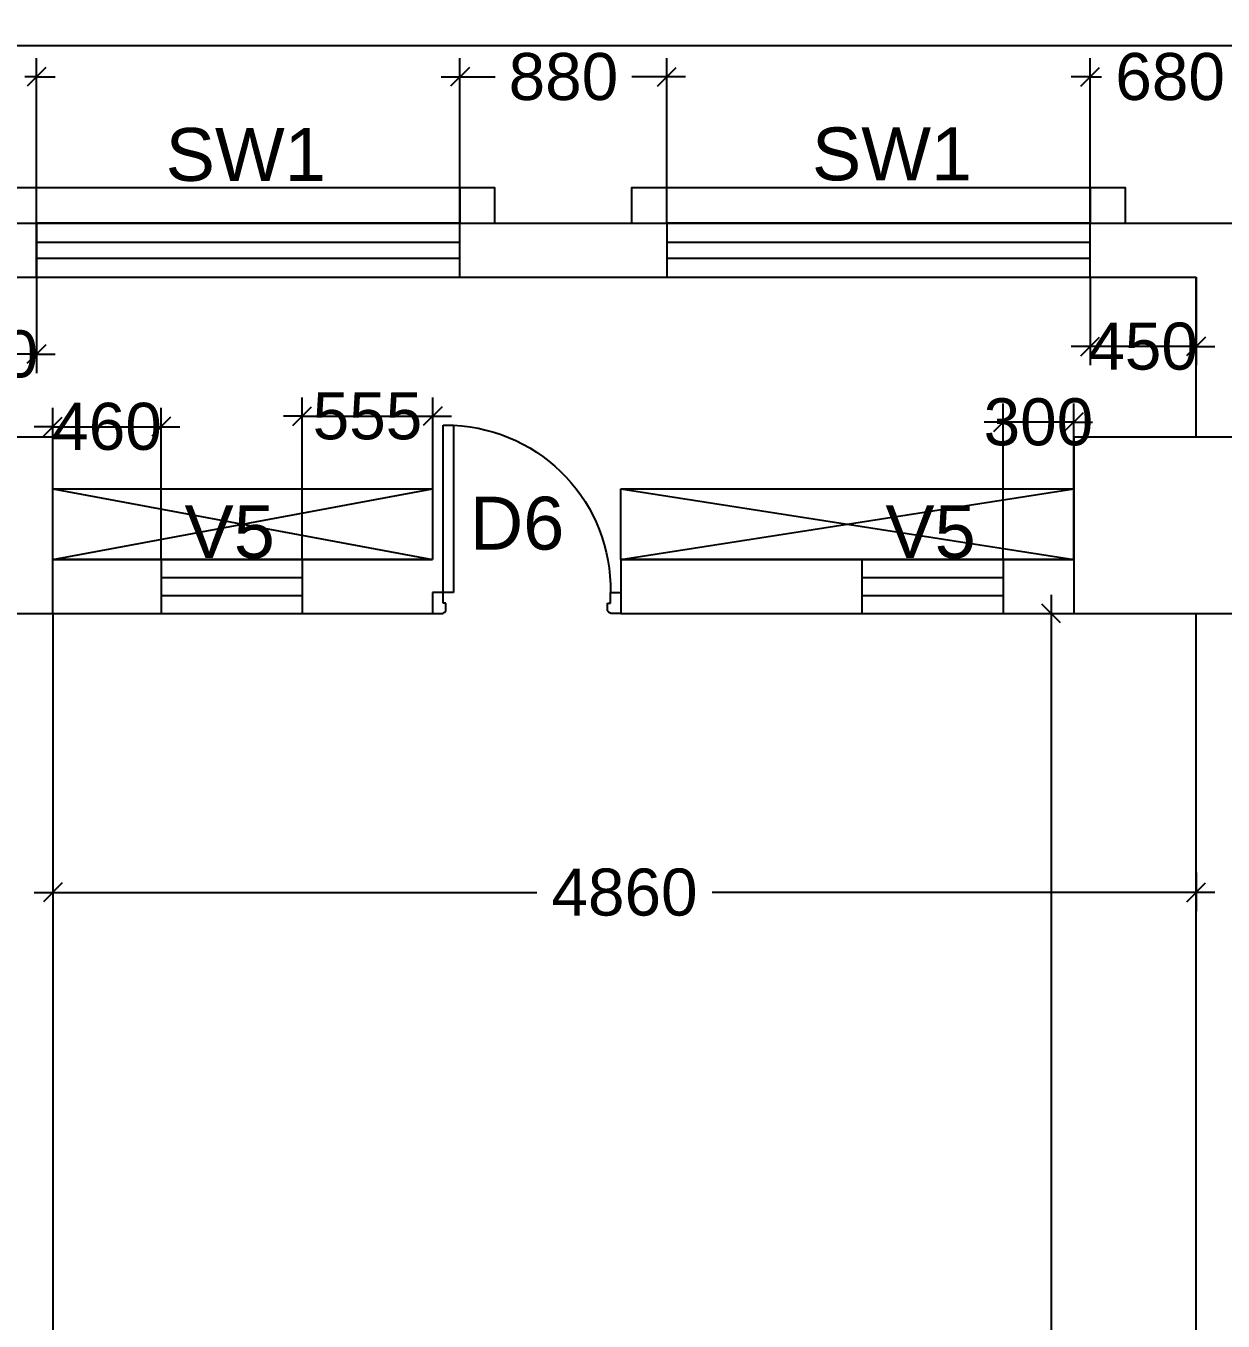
# Model space of a CAD drawing. Extents: x 7897917 to 8423973, y -6487334 to -6173396.
# Drawn here: x 8028559 to 8033650, y -6340774 to -6335266 of the extents above; entities that cross this region are included whole.
import ezdxf
from ezdxf.enums import TextEntityAlignment as Align

# ---------------------------------------------------------------- set-up
doc = ezdxf.new("R2010")
doc.units = 0
doc.header["$LTSCALE"] = 600
doc.header["$MEASUREMENT"] = 0
doc.header["$PDMODE"] = 35
doc.linetypes.add('DASHED', pattern=[0.75, 0.5, -0.25])
doc.linetypes.add('HIDDEN', pattern=[0.375, 0.25, -0.125])
doc.layers.get('0').update_dxf_attribs({"linetype": 'CONTINUOUS'})
doc.layers.get('Defpoints').update_dxf_attribs({"linetype": 'CONTINUOUS'})
for name, color, linetype in [('chajja', 7, 'CONTINUOUS'), ('DIM', 8, 'CONTINUOUS'), ('DIM-TEXT', 8, 'CONTINUOUS'), ('DOOR', 32, 'CONTINUOUS'), ('Duct', 8, 'CONTINUOUS'), ('Ele Proje.', 7, 'CONTINUOUS'), ('Fixed Glass', 171, 'CONTINUOUS'), ('joinery', 7, 'CONTINUOUS'), ('LA-column', 3, 'CONTINUOUS'), ('Walls', 7, 'CONTINUOUS'), ('WIN', 151, 'CONTINUOUS'), ('Working Dim', 5, 'CONTINUOUS')]:
    doc.layers.add(name, color=color, linetype=linetype)
doc.styles.add('ari', font='arial.ttf')
doc.styles.add('RT', font='romant.shx')
doc.styles.get("Standard").update_dxf_attribs({"font": 'romans.shx'})
doc.dimstyles.new('int. dim', dxfattribs={"dimtxt": 450, "dimasz": 80, "dimexe": 80, "dimexo": 0, "dimgap": 70, "dimtad": 0, "dimdec": 0, "dimzin": 12, "dimdsep": 46, "dimtxsty": 'ari', "dimblk": 'OBLIQUE', "dimcen": 2, "dimdle": 80, "dimclrd": 256, "dimclre": 256, "dimclrt": 6, "dimadec": 0, "dimazin": 0, "dimtfac": 1, "dimtdec": 0, "dimtix": 1, "dimtmove": 2, "dimatfit": 3, "dimfxl": 1, "dimtolj": 1, "dimtzin": 0, "dimlwd": -1, "dimlwe": -1, "dimarcsym": 0})
doc.dimstyles.new('STANDARD$0', dxfattribs={"dimscale": 0, "dimtxt": 150, "dimasz": 125, "dimexe": 0.75, "dimexo": 1, "dimgap": 25, "dimtad": 1, "dimdec": 0, "dimdsep": 46, "dimtxsty": 'Standard', "dimblk1": 'DOT', "dimblk2": 'DOT', "dimsah": 1, "dimcen": 2.5, "dimclrd": 1, "dimclre": 1, "dimclrt": 3, "dimadec": 0, "dimazin": 0, "dimtfac": 1, "dimtdec": 0, "dimtmove": 0, "dimatfit": 3, "dimldrblk": 'DOT', "dimfxl": 1, "dimtolj": 1, "dimtzin": 0, "dimarcsym": 0})
doc.dimstyles.new('TEXT', dxfattribs={"dimscale": 0, "dimtxt": 600, "dimasz": 300, "dimexe": 300, "dimexo": 30, "dimgap": 50, "dimtad": 0, "dimdec": 0, "dimzin": 0, "dimdsep": 46, "dimtxsty": 'RT', "dimblk": 'OBLIQUE', "dimcen": 0.09, "dimdle": 300, "dimclrd": 256, "dimclre": 256, "dimclrt": 170, "dimadec": 0, "dimazin": 0, "dimtfac": 1, "dimtdec": 0, "dimtofl": 0, "dimtmove": 2, "dimatfit": 3, "dimfxl": 1, "dimfrac": 2, "dimtolj": 1, "dimtzin": 0, "dimlwd": -1, "dimlwe": -1, "dimarcsym": 0})

# ---------------------------------------------------------------- blocks, each defined once
blk = doc.blocks.new('A$C782D609A')
at = {"layer": 'WIN', "linetype": 'Continuous'}
for p, q in [((-300, 230), (300, 230)), ((-300, 230), (-300, 0)), ((300, 230), (300, 0)), ((-300, 0), (300, 0))]:
    blk.add_line(p, q, dxfattribs=at)
at = {"layer": 'WIN', "linetype": 'DASHED', "ltscale": 300}
for p, q in [((-300, 153.3), (300, 153.3)), ((-300, 76.7), (300, 76.7))]:
    blk.add_line(p, q, dxfattribs=at)
blk = doc.blocks.new('1000')
at = {"layer": 'DOOR'}
for p, q in [((0, -100), (0, 0)), ((0, 0), (49.7, 0)), ((49.7, 0), (49.7, -2.2)), ((63.2, -49.5), (49.7, -49.5)), ((49.7, -49.5), (49.7, -100)), ((63.2, -13.5), (61, -13.5)), ((63.2, -13.5), (63.2, -49.5)), ((836.8, -13.5), (836.8, -49.5)), ((836.8, -13.5), (839, -13.5)), ((836.8, -49.5), (850.3, -49.5)), ((850.3, 0), (850.3, -2.2)), ((900, 0), (850.3, 0)), ((850.3, -49.5), (850.3, -100)), ((900, -100), (900, 0)), ((49.7, -100), (0, -100)), ((49.7, -100), (49.7, -900.6)), ((100.2, -100), (49.7, -100)), ((100.2, -900.6), (100.2, -100)), ((850.3, -100), (900, -100)), ((49.7, -900.6), (100.2, -900.6))]:
    blk.add_line(p, q, dxfattribs=at)
for centre, major_axis, start_param, end_param in [((49.7, -13.5), (-7.95, 7.95), 3.926991, 5.497787), ((850.3, -13.5), (7.95, 7.95), 0.785398, 2.356194)]:
    blk.add_ellipse(centre, major_axis=major_axis, ratio=1, start_param=start_param, end_param=end_param, dxfattribs=at)
at = {"layer": 'DOOR', "color": 145}
blk.add_ellipse((64.3, -115.3), major_axis=(-519.7, 589.8), ratio=1, start_param=2.464943, end_param=4.009476, dxfattribs=at)
blk = doc.blocks.new('_Oblique')
at = {"color": 0, "linetype": 'ByBlock', "lineweight": -2}
blk.add_line((-0.5, -0.5), (0.5, 0.5), dxfattribs=at)
blk = doc.blocks.new('*D231')
at = {"layer": 'Defpoints', "color": 0, "transparency": 16777216}
for p in [(8038813.9, -6333844.6), (8038813.9, -6337015.5), (7997754, -6337165.3)]:
    blk.add_point(p, dxfattribs=at)
at = {"layer": 'DIM', "color": 8, "transparency": 16777216}
for p, q in [((7997754, -6337165.3), (7997754, -6333544.6)), ((8038813.9, -6337015.5), (8038813.9, -6333544.6)), ((7997454, -6333844.6), (8016576, -6333844.6)), ((8039113.9, -6333844.6), (8019991.9, -6333844.6))]:
    blk.add_line(p, q, dxfattribs=at)
at = {"layer": 'DIM', "color": 8, "transparency": 16777216, "xscale": 300, "yscale": 300, "zscale": 300, "rotation": 180}
blk.add_blockref('_Oblique', (7997754, -6333844.6), dxfattribs=at)
at = {"layer": 'DIM', "color": 8, "transparency": 16777216, "xscale": 300, "yscale": 300, "zscale": 300}
blk.add_blockref('_Oblique', (8038813.9, -6333844.6), dxfattribs=at)
at = {"layer": 'DIM', "color": 7, "transparency": 16777216, "insert": (8018284, -6333844.6), "char_height": 750, "attachment_point": 5, "style": 'ari'}
blk.add_mtext('\\A1;41.06m', dxfattribs=at)
blk = doc.blocks.new('*D247')
at = {"layer": 'Defpoints', "color": 0, "transparency": 16777216}
for p in [(8038813.9, -6332733.4), (7918773.9, -6337015.4, 5.1), (8038813.9, -6337015.4, -42.2)]:
    blk.add_point(p, dxfattribs=at)
at = {"layer": 'DIM', "color": 8, "transparency": 16777216}
for p, q in [((7918773.9, -6337015.4), (7918773.9, -6332433.4)), ((8038813.9, -6337015.4), (8038813.9, -6332433.4)), ((7918473.9, -6332733.4), (7976845, -6332733.4)), ((8039113.9, -6332733.4), (7980742.8, -6332733.4))]:
    blk.add_line(p, q, dxfattribs=at)
at = {"layer": 'DIM', "color": 8, "transparency": 16777216, "xscale": 300, "yscale": 300, "zscale": 300, "rotation": 180}
blk.add_blockref('_Oblique', (7918773.9, -6332733.4), dxfattribs=at)
at = {"layer": 'DIM', "color": 8, "transparency": 16777216, "xscale": 300, "yscale": 300, "zscale": 300}
blk.add_blockref('_Oblique', (8038813.9, -6332733.4), dxfattribs=at)
at = {"layer": 'DIM', "color": 7, "transparency": 16777216, "insert": (7978793.9, -6332733.4), "char_height": 750, "attachment_point": 5, "style": 'ari'}
blk.add_mtext('\\A1;120.04m', dxfattribs=at)
blk = doc.blocks.new('*D328')
at = {"layer": 'Defpoints', "color": 0, "transparency": 16777216}
for p in [(8033764.8, -6335483), (8033084.5, -6336105.4, -14.8), (8033764.8, -6336105.4, -14.8)]:
    blk.add_point(p, dxfattribs=at)
at = {"layer": 'Working Dim', "transparency": 16777216}
for p, q in [((8033084.5, -6336105.4), (8033084.5, -6335403)), ((8033764.8, -6336105.4), (8033764.8, -6335403)), ((8033084.5, -6335483), (8033004.5, -6335483)), ((8033084.5, -6335483), (8033133.5, -6335483)), ((8033764.8, -6335483), (8033715.8, -6335483)), ((8033764.8, -6335483), (8033844.8, -6335483))]:
    blk.add_line(p, q, dxfattribs=at)
at = {"layer": 'Working Dim', "transparency": 16777216, "xscale": 80, "yscale": 80, "zscale": 80}
blk.add_blockref('_Oblique', (8033084.5, -6335483), dxfattribs=at)
at = {"layer": 'Working Dim', "transparency": 16777216, "xscale": 80, "yscale": 80, "zscale": 80, "rotation": 180}
blk.add_blockref('_Oblique', (8033764.8, -6335483), dxfattribs=at)
at = {"layer": 'Working Dim', "color": 6, "transparency": 16777216, "insert": (8033424.7, -6335483), "char_height": 200, "attachment_point": 5, "style": 'ari'}
blk.add_mtext('\\A1;680', dxfattribs=at)
blk = doc.blocks.new('*D329')
at = {"layer": 'Defpoints', "color": 0, "transparency": 16777216}
for p in [(8031284.5, -6335483), (8030405, -6336105.4, -14.8), (8031284.5, -6336105.4, -14.8)]:
    blk.add_point(p, dxfattribs=at)
at = {"layer": 'Working Dim', "transparency": 16777216}
for p, q in [((8030405, -6336105.4), (8030405, -6335403)), ((8031284.5, -6336105.4), (8031284.5, -6335403)), ((8030325, -6335483), (8030554, -6335483)), ((8031364.5, -6335483), (8031135.5, -6335483))]:
    blk.add_line(p, q, dxfattribs=at)
at = {"layer": 'Working Dim', "transparency": 16777216, "xscale": 80, "yscale": 80, "zscale": 80, "rotation": 180}
blk.add_blockref('_Oblique', (8030405, -6335483), dxfattribs=at)
at = {"layer": 'Working Dim', "transparency": 16777216, "xscale": 80, "yscale": 80, "zscale": 80}
blk.add_blockref('_Oblique', (8031284.5, -6335483), dxfattribs=at)
at = {"layer": 'Working Dim', "color": 6, "transparency": 16777216, "insert": (8030844.8, -6335483), "char_height": 200, "attachment_point": 5, "style": 'ari'}
blk.add_mtext('\\A1;880', dxfattribs=at)
blk = doc.blocks.new('*D330')
at = {"layer": 'Defpoints', "color": 0, "transparency": 16777216}
for p in [(8027923.6, -6335483), (8027923.6, -6336105.4), (8028604, -6336335.4, 47.4)]:
    blk.add_point(p, dxfattribs=at)
at = {"layer": 'Working Dim', "transparency": 16777216}
for p, q in [((8027923.6, -6336105.4), (8027923.6, -6335403)), ((8028604, -6336335.4), (8028604, -6335403)), ((8027923.6, -6335483), (8027843.6, -6335483)), ((8027923.6, -6335483), (8027972.6, -6335483)), ((8028604, -6335483), (8028554.9, -6335483)), ((8028604, -6335483), (8028684, -6335483))]:
    blk.add_line(p, q, dxfattribs=at)
at = {"layer": 'Working Dim', "transparency": 16777216, "xscale": 80, "yscale": 80, "zscale": 80}
blk.add_blockref('_Oblique', (8027923.6, -6335483), dxfattribs=at)
at = {"layer": 'Working Dim', "transparency": 16777216, "xscale": 80, "yscale": 80, "zscale": 80, "rotation": 180}
blk.add_blockref('_Oblique', (8028604, -6335483), dxfattribs=at)
at = {"layer": 'Working Dim', "color": 6, "transparency": 16777216, "insert": (8028263.8, -6335483), "char_height": 200, "attachment_point": 5, "style": 'ari'}
blk.add_mtext('\\A1;680', dxfattribs=at)
blk = doc.blocks.new('*D386')
at = {"layer": 'Defpoints', "color": 0, "transparency": 16777216}
for p in [(8033084.5, -6336335.4, 78.5), (8033534.8, -6336335.4, 74.4), (8033084.5, -6336629.5)]:
    blk.add_point(p, dxfattribs=at)
at = {"layer": 'Working Dim', "transparency": 16777216}
for p, q in [((8033084.5, -6336335.4), (8033084.5, -6336709.5)), ((8033534.8, -6336335.4), (8033534.8, -6336709.5)), ((8033084.5, -6336629.5), (8033004.5, -6336629.5)), ((8033534.8, -6336629.5), (8033084.5, -6336629.5)), ((8033534.8, -6336629.5), (8033614.8, -6336629.5))]:
    blk.add_line(p, q, dxfattribs=at)
at = {"layer": 'Working Dim', "transparency": 16777216, "xscale": 80, "yscale": 80, "zscale": 80}
blk.add_blockref('_Oblique', (8033084.5, -6336629.5), dxfattribs=at)
at = {"layer": 'Working Dim', "transparency": 16777216, "xscale": 80, "yscale": 80, "zscale": 80, "rotation": 180}
blk.add_blockref('_Oblique', (8033534.8, -6336629.5), dxfattribs=at)
at = {"layer": 'Working Dim', "color": 6, "transparency": 16777216, "insert": (8033309.7, -6336629.5), "char_height": 200, "attachment_point": 5, "style": 'ari'}
blk.add_mtext('\\A1;450', dxfattribs=at)
blk = doc.blocks.new('*D387')
at = {"layer": 'Defpoints', "color": 0, "transparency": 16777216}
for p in [(8028153.6, -6336335.4, 74.4), (8028603.7, -6336335.4, 64.7), (8028153.6, -6336662.6)]:
    blk.add_point(p, dxfattribs=at)
at = {"layer": 'Working Dim', "transparency": 16777216}
for p, q in [((8028153.6, -6336335.4), (8028153.6, -6336742.6)), ((8028603.7, -6336335.4), (8028603.7, -6336742.6)), ((8028153.6, -6336662.6), (8028073.6, -6336662.6)), ((8028603.7, -6336662.6), (8028153.6, -6336662.6)), ((8028603.7, -6336662.6), (8028683.7, -6336662.6))]:
    blk.add_line(p, q, dxfattribs=at)
at = {"layer": 'Working Dim', "transparency": 16777216, "xscale": 80, "yscale": 80, "zscale": 80}
blk.add_blockref('_Oblique', (8028153.6, -6336662.6), dxfattribs=at)
at = {"layer": 'Working Dim', "transparency": 16777216, "xscale": 80, "yscale": 80, "zscale": 80, "rotation": 180}
blk.add_blockref('_Oblique', (8028603.7, -6336662.6), dxfattribs=at)
at = {"layer": 'Working Dim', "color": 6, "transparency": 16777216, "insert": (8028378.7, -6336662.6), "char_height": 200, "attachment_point": 5, "style": 'ari'}
blk.add_mtext('\\A1;450', dxfattribs=at)
blk = doc.blocks.new('*D1293')
at = {"layer": 'Defpoints', "color": 0, "transparency": 16777216}
for p in [(8029134, -6336970.6), (8028674, -6337535.4, 9.9), (8029134, -6337535.4)]:
    blk.add_point(p, dxfattribs=at)
at = {"layer": 'Working Dim', "transparency": 16777216}
for p, q in [((8028674, -6337535.4), (8028674, -6336890.6)), ((8029134, -6337535.4), (8029134, -6336890.6)), ((8028674, -6336970.6), (8028594, -6336970.6)), ((8028674, -6336970.6), (8029134, -6336970.6)), ((8029134, -6336970.6), (8029214, -6336970.6))]:
    blk.add_line(p, q, dxfattribs=at)
at = {"layer": 'Working Dim', "transparency": 16777216, "xscale": 80, "yscale": 80, "zscale": 80}
blk.add_blockref('_Oblique', (8028674, -6336970.6), dxfattribs=at)
at = {"layer": 'Working Dim', "transparency": 16777216, "xscale": 80, "yscale": 80, "zscale": 80, "rotation": 180}
blk.add_blockref('_Oblique', (8029134, -6336970.6), dxfattribs=at)
at = {"layer": 'Working Dim', "color": 6, "transparency": 16777216, "insert": (8028904, -6336970.6), "char_height": 200, "attachment_point": 5, "style": 'ari'}
blk.add_mtext('\\A1;460', dxfattribs=at)
blk = doc.blocks.new('*D1294')
at = {"layer": 'Defpoints', "color": 0, "transparency": 16777216}
for p in [(8032714.5, -6336951.4), (8032714.5, -6337535.4), (8033014.8, -6337535.4)]:
    blk.add_point(p, dxfattribs=at)
at = {"layer": 'Working Dim', "transparency": 16777216}
for p, q in [((8032714.5, -6337535.4), (8032714.5, -6336871.4)), ((8033014.8, -6337535.4), (8033014.8, -6336871.4)), ((8032714.5, -6336951.4), (8032634.5, -6336951.4)), ((8033014.8, -6336951.4), (8032714.5, -6336951.4)), ((8033014.8, -6336951.4), (8033094.8, -6336951.4))]:
    blk.add_line(p, q, dxfattribs=at)
at = {"layer": 'Working Dim', "transparency": 16777216, "xscale": 80, "yscale": 80, "zscale": 80}
blk.add_blockref('_Oblique', (8032714.5, -6336951.4), dxfattribs=at)
at = {"layer": 'Working Dim', "transparency": 16777216, "xscale": 80, "yscale": 80, "zscale": 80, "rotation": 180}
blk.add_blockref('_Oblique', (8033014.8, -6336951.4), dxfattribs=at)
at = {"layer": 'Working Dim', "color": 6, "transparency": 16777216, "insert": (8032864.6, -6336951.4), "char_height": 200, "attachment_point": 5, "style": 'ari'}
blk.add_mtext('\\A1;300', dxfattribs=at)
blk = doc.blocks.new('*D1295')
at = {"layer": 'Defpoints', "color": 0, "transparency": 16777216}
for p in [(8030289.1, -6336925.9), (8029734.1, -6337535.4), (8030289.1, -6337535.4)]:
    blk.add_point(p, dxfattribs=at)
at = {"layer": 'Working Dim', "transparency": 16777216}
for p, q in [((8029734.1, -6337535.4), (8029734.1, -6336845.9)), ((8030289.1, -6337535.4), (8030289.1, -6336845.9)), ((8029734.1, -6336925.9), (8029654.1, -6336925.9)), ((8029734.1, -6336925.9), (8030289.1, -6336925.9)), ((8030289.1, -6336925.9), (8030369.1, -6336925.9))]:
    blk.add_line(p, q, dxfattribs=at)
at = {"layer": 'Working Dim', "transparency": 16777216, "xscale": 80, "yscale": 80, "zscale": 80}
blk.add_blockref('_Oblique', (8029734.1, -6336925.9), dxfattribs=at)
at = {"layer": 'Working Dim', "transparency": 16777216, "xscale": 80, "yscale": 80, "zscale": 80, "rotation": 180}
blk.add_blockref('_Oblique', (8030289.1, -6336925.9), dxfattribs=at)
at = {"layer": 'Working Dim', "color": 6, "transparency": 16777216, "insert": (8030011.6, -6336925.9), "char_height": 200, "attachment_point": 5, "style": 'ari'}
blk.add_mtext('\\A1;555', dxfattribs=at)
blk = doc.blocks.new('*D1459')
at = {"layer": 'Defpoints', "color": 0, "linetype": 'Continuous', "transparency": 16777216}
for p in [(8038813.9, -6335351), (8038813.9, -6337015.5, -14.3), (7997754.3, -6337085.4, -0.1)]:
    blk.add_point(p, dxfattribs=at)
at = {"layer": 'DIM-TEXT', "transparency": 16777216}
for p, q in [((7997754.3, -6337085.4), (7997754.3, -6335051)), ((8038813.9, -6337015.5), (8038813.9, -6335051)), ((7997454.3, -6335351), (8012036.3, -6335351)), ((8039113.9, -6335351), (8024532, -6335351))]:
    blk.add_line(p, q, dxfattribs=at)
at = {"layer": 'DIM-TEXT', "linetype": 'Continuous', "transparency": 16777216, "xscale": 300, "yscale": 300, "zscale": 300, "rotation": 180}
blk.add_blockref('_Oblique', (7997754.3, -6335351), dxfattribs=at)
at = {"layer": 'DIM-TEXT', "linetype": 'Continuous', "transparency": 16777216, "xscale": 300, "yscale": 300, "zscale": 300}
blk.add_blockref('_Oblique', (8038813.9, -6335351), dxfattribs=at)
at = {"layer": 'DIM-TEXT', "color": 170, "linetype": 'Continuous', "transparency": 16777216, "insert": (8018284.1, -6335351), "char_height": 750, "attachment_point": 5, "style": 'ari'}
blk.add_mtext('\\A1;{\\H1.067x;S.I.C.U WARD (20 Beds)}', dxfattribs=at)
blk = doc.blocks.new('*D1478')
at = {"layer": 'Defpoints', "color": 0, "transparency": 16777216}
for p in [(8028673.9, -6338867.1), (8033535.2, -6338867.1), (8033535.2, -6338951)]:
    blk.add_point(p, dxfattribs=at)
at = {"layer": 'Working Dim', "transparency": 16777216}
for p, q in [((8028673.9, -6338867.1), (8028673.9, -6339031)), ((8033535.2, -6338867.1), (8033535.2, -6339031)), ((8028593.9, -6338951), (8030732.2, -6338951)), ((8033615.2, -6338951), (8031476.8, -6338951))]:
    blk.add_line(p, q, dxfattribs=at)
at = {"layer": 'Working Dim', "transparency": 16777216, "xscale": 80, "yscale": 80, "zscale": 80, "rotation": 180}
blk.add_blockref('_Oblique', (8028673.9, -6338951), dxfattribs=at)
at = {"layer": 'Working Dim', "transparency": 16777216, "xscale": 80, "yscale": 80, "zscale": 80}
blk.add_blockref('_Oblique', (8033535.2, -6338951), dxfattribs=at)
at = {"layer": 'Working Dim', "color": 6, "transparency": 16777216, "insert": (8031104.5, -6338951), "char_height": 200, "attachment_point": 5, "style": 'ari'}
blk.add_mtext('\\A1;4860', dxfattribs=at)
blk = doc.blocks.new('*D1479')
at = {"layer": 'Defpoints', "color": 0, "transparency": 16777216}
for p in [(8032848.6, -6337765.4), (8032848.7, -6344850.4), (8032918.5, -6344850.4)]:
    blk.add_point(p, dxfattribs=at)
at = {"layer": 'Working Dim', "transparency": 16777216}
for p, q in [((8032918.5, -6337685.4), (8032918.5, -6340939.3)), ((8032848.6, -6337765.4), (8032998.5, -6337765.4)), ((8032918.5, -6344930.4), (8032918.5, -6341676.4)), ((8032848.7, -6344850.4), (8032998.5, -6344850.4))]:
    blk.add_line(p, q, dxfattribs=at)
at = {"layer": 'Working Dim', "transparency": 16777216, "xscale": 80, "yscale": 80, "zscale": 80}
for p, rotation in [((8032918.5, -6337765.4), 90), ((8032918.5, -6344850.4), 270)]:
    blk.add_blockref('_Oblique', p, dxfattribs=dict(at, rotation=rotation))
at = {"layer": 'Working Dim', "color": 6, "transparency": 16777216, "insert": (8032918.5, -6341307.9), "char_height": 200, "attachment_point": 5, "rotation": 90, "style": 'ari'}
blk.add_mtext('\\A1;7085', dxfattribs=at)

msp = doc.modelspace()

# ---------------------------------------------------------------- linework, layer by layer
at = {"layer": 'chajja', "color": 8}
for p, q in [((8030403.697, -6335955.435), (8028603.697, -6335955.435)), ((8033084.549, -6335955.435), (8031284.549, -6335955.435))]:
    msp.add_line(p, q, dxfattribs=at)
at = {"layer": 'Duct', "color": 8, "linetype": 'HIDDEN', "ltscale": 600, "elevation": 9.923}
for points in [[(8028673.96, -6337235.38), (8030288.782, -6337535.38)], [(8028673.96, -6337535.38), (8030288.782, -6337235.38)]]:
    msp.add_lwpolyline(points, dxfattribs=at)
at = {"layer": 'Duct', "color": 7, "linetype": 'HIDDEN', "ltscale": 600, "elevation": 9.923}
msp.add_lwpolyline([(8028673.96, -6337235.38), (8030288.782, -6337235.38), (8030288.782, -6337535.38), (8028673.96, -6337535.38)], close=True, dxfattribs=at)
at = {"layer": 'Duct', "color": 7, "linetype": 'HIDDEN', "ltscale": 600}
msp.add_lwpolyline([(8031088.782, -6337235.38), (8033014.99, -6337235.38), (8033014.99, -6337535.38), (8031088.782, -6337535.38)], close=True, dxfattribs=at)
at = {"layer": 'Duct', "color": 8, "linetype": 'HIDDEN', "ltscale": 600}
for points in [[(8031088.782, -6337235.38), (8033014.99, -6337535.38)], [(8031088.782, -6337535.38), (8033014.99, -6337235.38)]]:
    msp.add_lwpolyline(points, dxfattribs=at)
at = {"layer": 'Ele Proje.'}
for points in [[(8028603.697, -6336105.435), (8028603.697, -6335955.435), (8028453.697, -6335955.435), (8028453.697, -6336105.435)], [(8030553.697, -6336105.435), (8030553.697, -6335955.435), (8030403.697, -6335955.435), (8030403.697, -6336105.435)], [(8031284.549, -6336105.435), (8031284.549, -6335955.435), (8031134.549, -6335955.435), (8031134.549, -6336105.435)], [(8033234.549, -6336105.435), (8033234.549, -6335955.435), (8033084.549, -6335955.435), (8033084.549, -6336105.435)]]:
    msp.add_lwpolyline(points, dxfattribs=at)
at = {"layer": 'Fixed Glass'}
for points in [[(8030403.697, -6336105.435), (8028603.697, -6336105.435), (8028603.697, -6336335.435), (8030403.697, -6336335.435)], [(8033084.549, -6336105.435), (8031284.549, -6336105.435), (8031284.549, -6336335.435), (8033084.549, -6336335.435)], [(8030403.697, -6336186.776), (8028603.697, -6336186.776), (8028603.697, -6336254.094), (8030403.697, -6336254.094)], [(8033084.549, -6336186.776), (8031284.549, -6336186.776), (8031284.549, -6336254.094), (8033084.549, -6336254.094)]]:
    msp.add_lwpolyline(points, close=True, dxfattribs=at)
at = {"layer": 'LA-column', "color": 2}
for points, elevation in [([(8027923.873, -6337765.464), (8028673.873, -6337765.464), (8028673.873, -6337015.464), (8027923.873, -6337015.464)], 1.031), ([(8033014.813, -6337765.48), (8033764.813, -6337765.48), (8033764.813, -6337015.48), (8033014.813, -6337015.48)], 5.131)]:
    msp.add_lwpolyline(points, close=True, dxfattribs=dict(at, elevation=elevation))
at = {"layer": 'Walls'}
for p, q in [((8027923.605, -6336105.435), (8033764.813, -6336105.435)), ((8028153.605, -6336335.435), (8033534.813, -6336335.435)), ((8030515.406, -6336335.435), (8031122.928, -6336335.435)), ((8033534.813, -6337015.435), (8033534.813, -6336335.435)), ((8028673.968, -6337535.352), (8030288.79, -6337535.352)), ((8031088.79, -6337535.352), (8031919.908, -6337535.352)), ((8031088.79, -6337535.352), (8031088.79, -6337765.352)), ((8031919.908, -6337535.352), (8033014.813, -6337535.352)), ((8028673.968, -6337765.352), (8030288.79, -6337765.352)), ((8031088.79, -6337765.352), (8033534.908, -6337765.352)), ((8033535.171, -6344480.394), (8033535.171, -6337765.351))]:
    msp.add_line(p, q, dxfattribs=at)
at = {"layer": 'Walls', "linetype": 'Continuous'}
for p, q in [((8028673.877, -6337765.5), (8028673.877, -6344400.543)), ((8033535.261, -6344480.394), (8033535.261, -6337765.384))]:
    msp.add_line(p, q, dxfattribs=at)

# ---------------------------------------------------------------- block references
at = {"layer": 'DOOR', "linetype": 'Continuous', "xscale": -0.8888888880610689, "yscale": 0.8888888880610466, "zscale": 0.8888888880610679, "rotation": 179.9999871533746}
msp.add_blockref('1000', (8030288.79, -6337765.352), dxfattribs=at)
at = {"layer": 'WIN', "linetype": 'Continuous'}
for p in [(8029434.031, -6337765.352), (8029434.122, -6337765.417), (8032414.377, -6337765.352), (8032414.467, -6337765.417)]:
    msp.add_blockref('A$C782D609A', p, dxfattribs=at)

# ---------------------------------------------------------------- texts
at = {"layer": 'joinery', "style": 'ari'}
for s, p in [('SW1', (8029493.872, -6335925.512)), ('SW1', (8032242.16, -6335923.241)), ('D6', (8030647.691, -6337493.345)), ('V5', (8029425.533, -6337529.48)), ('V5', (8032405.879, -6337529.48))]:
    msp.add_text(s, height=225, dxfattribs=at).set_placement(p, align=Align.CENTER)

# ---------------------------------------------------------------- dimensions: what is measured, and where the dimension line sits
at = {"layer": 'DIM'}
for base, p1, p2, picture, middle in [((8038813.926, -6332733.427), (7918773.907, -6337015.366, 5.131), (8038813.926, -6337015.366, -42.231), '*D247', (7978793.916, -6332733.427)), ((8038813.923, -6333844.636), (7997754.05, -6337165.318), (8038813.923, -6337015.516), '*D231', (8018283.986, -6333844.636))]:
    dim = msp.add_linear_dim(base=base, p1=p1, p2=p2, dimstyle='STANDARD$0', override={"dimscale": 1, "dimtxt": 750, "dimasz": 300, "dimexe": 300, "dimexo": 0, "dimgap": 1, "dimtad": 0, "dimdec": 2, "dimlfac": 0.001, "dimzin": 0, "dimpost": 'm', "dimtxsty": 'ari', "dimblk1": 'Oblique', "dimblk2": 'Oblique', "dimcen": 0, "dimdle": 300, "dimclrd": 8, "dimclre": 8, "dimclrt": 7, "dimadec": 2, "dimtdec": 2, "dimtmove": 2, "dimfxl": 0.75, "dimfrac": 1, "dimlwd": 65535, "dimlwe": 65535}, dxfattribs=at)
    dim.commit()
    dim.dimension.update_dxf_attribs({"geometry": picture, "text_midpoint": middle})
at = {"layer": 'DIM-TEXT', "linetype": 'Continuous'}
dim = msp.add_linear_dim(base=(8038813.922, -6335351.01, 14.331), p1=(7997754.32, -6337085.386, 14.273), p2=(8038813.922, -6337015.516), angle=180, text='{\\H1.067x;S.I.C.U WARD (20 Beds)}', dimstyle='TEXT', override={"dimscale": 1, "dimtxt": 750, "dimexo": 0, "dimtxsty": 'ari'}, dxfattribs=at)
dim.commit()
dim.dimension.update_dxf_attribs({"geometry": '*D1459', "text_midpoint": (8018284.121, -6335351.01, 14.331)})
at = {"layer": 'Working Dim'}
for base, p1, p2, angle, picture, middle in [((8027923.605, -6335482.98, 14.83), (8028603.96, -6336335.438, 62.192), (8027923.605, -6336105.435, 14.83), 180, '*D330', (8028263.783, -6335482.98, 14.83)), ((8031284.549, -6335482.98, 14.83), (8030404.96, -6336105.435), (8031284.549, -6336105.435), 180, '*D329', (8030844.755, -6335482.98, 14.83)), ((8033764.813, -6335482.98, 14.83), (8033084.549, -6336105.435), (8033764.813, -6336105.435), 180, '*D328', (8033424.681, -6335482.98, 14.83)), ((8028153.605, -6336662.583, -59.565), (8028603.697, -6336335.435, 5.131), (8028153.605, -6336335.435, 14.83), 180, '*D387', (8028378.651, -6336662.583, -59.565)), ((8033084.549, -6336629.514, -59.565), (8033534.813, -6336335.435, 14.83), (8033084.549, -6336335.435, 18.93), 180, '*D386', (8033309.681, -6336629.514, -59.565)), ((8032918.542, -6344850.401), (8032848.586, -6337765.352), (8032848.741, -6344850.401), 90, '*D1479', (8032918.542, -6341307.876))]:
    dim = msp.add_linear_dim(base=base, p1=p1, p2=p2, angle=angle, dimstyle='int. dim', override={"dimtxt": 200}, dxfattribs=at)
    dim.commit()
    dim.dimension.update_dxf_attribs({"geometry": picture, "text_midpoint": middle})
for base, p1, p2, picture, middle in [((8030289.053, -6336925.949), (8029734.122, -6337535.417), (8030289.053, -6337535.417), '*D1295', (8030011.587, -6336925.949)), ((8029134.031, -6336970.564), (8028673.96, -6337535.352, 9.923), (8029134.031, -6337535.352), '*D1293', (8028903.996, -6336970.564)), ((8032714.467, -6336951.387), (8033014.813, -6337535.352), (8032714.467, -6337535.352), '*D1294', (8032864.64, -6336951.387))]:
    dim = msp.add_linear_dim(base=base, p1=p1, p2=p2, dimstyle='int. dim', override={"dimtxt": 200, "dimarcsym": 1}, dxfattribs=at)
    dim.commit()
    dim.dimension.update_dxf_attribs({"geometry": picture, "text_midpoint": middle})
dim = msp.add_linear_dim(base=(8033535.171, -6338951.033), p1=(8028673.877, -6338867.135), p2=(8033535.171, -6338867.135), text='4860', dimstyle='int. dim', override={"dimtxt": 200}, dxfattribs=at)
dim.commit()
dim.dimension.update_dxf_attribs({"geometry": '*D1478', "text_midpoint": (8031104.524, -6338951.033)})

doc.saveas('drawing.dxf')
